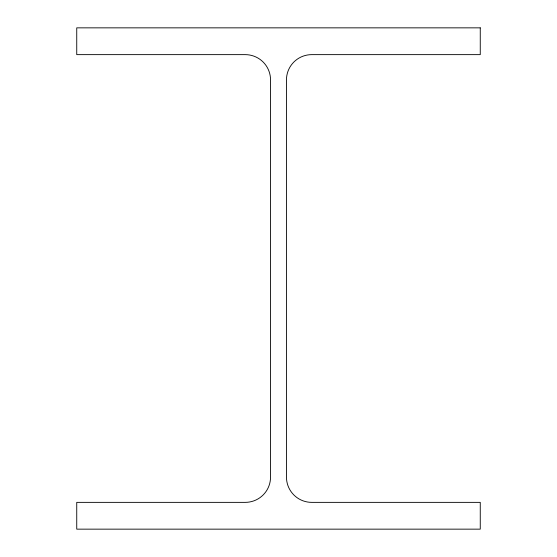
<?xml version="1.0" encoding="UTF-8"?>
<svg xmlns="http://www.w3.org/2000/svg" width="557" height="557" viewBox="0 0 557 557"><rect width="100%" height="100%" fill="white"/><g stroke="black" fill="none" stroke-linecap="round" stroke-linejoin="round"><path stroke-width="0.84" d="M480.259 27.85L76.741 27.85L76.741 54.635L245.275 54.635A25.267 25.267 0 0 1 270.542 79.902L270.542 477.098A25.267 25.267 0 0 1 245.275 502.365L76.741 502.365L76.741 529.15L480.259 529.15L480.259 502.365L311.725 502.365A25.267 25.267 0 0 1 286.458 477.098L286.458 79.902A25.267 25.267 0 0 1 311.725 54.635L480.259 54.635L480.259 27.85"/></g></svg>
